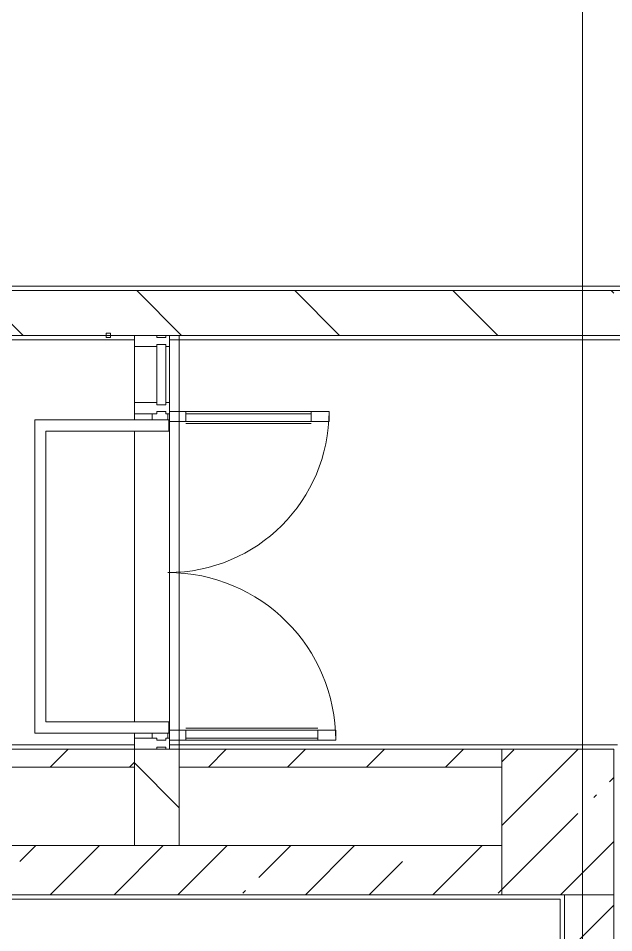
# Model space of a CAD drawing. Header units: millimetres. Extents: x 81610 to 276841, y -8553 to 29000.
# Drawn here: x 231869 to 234531, y 10730 to 14818 of the extents above; entities that cross this region are included whole.
import ezdxf

# ---------------------------------------------------------------- set-up
doc = ezdxf.new("R2010")
doc.units = ezdxf.units.MM
for name, color, linetype, lineweight, true_color in [('A-DETL-GENF-3', 7, 'Continuous', 5, 0xaaaaaa), ('A-DOOR-4', 7, 'Continuous', 5, 0xaaaaaa), ('A-FLOR-2', 7, 'Continuous', 5, 0xaaaaaa)]:
    doc.layers.add(name, color=color, linetype=linetype, lineweight=lineweight, true_color=true_color)
for name, color, linetype, lineweight in [('A-GLAZ-CURT-2', 7, 'Continuous', 5), ('A-GLAZ-CWMG-2', 7, 'Continuous', 5), ('A-WALL', 7, 'Continuous', 9), ('A-WALL-5', 7, 'Continuous', 5), ('I-WALL-4', 7, 'Continuous', 5), ('S-COLS-3', 7, 'Continuous', 5), ('Оси', 7, 'Continuous', 9)]:
    doc.layers.add(name, color=color, linetype=linetype, lineweight=lineweight)
pattern_1 = [(45, (149830.96, 0), (-285.1231, 285.1231), []), (45, (150116.1, 0), (-285.1231, 285.1231), [504.031, -100.806, 16.764, -84.042])]
pattern_2 = [(135, (149830.96, 0), (-353.5534, -353.5534), [])]

# ---------------------------------------------------------------- blocks, each defined once
blk = doc.blocks.new('Системная панель - Стекло - 40мм-22736316-1_11_3_птичка')
at = {"layer": 'A-GLAZ-CURT-2'}
for p, q in [((135, 0), (-135, 0)), ((-135, 0), (-135, -40)), ((135, -40), (135, 0)), ((-135, -40), (135, -40))]:
    blk.add_line(p, q, dxfattribs=at)
blk = doc.blocks.new('Прямоугольный импост - Импост структурный с накладкой - 160мм Темный-32274872-1_11_3_птичка')
at = {"layer": 'A-GLAZ-CWMG-2'}
for p, q in [((82557, 13100), (82557, 13350)), ((82714, 13100), (82714, 13350))]:
    blk.add_line(p, q, dxfattribs=at)
blk = doc.blocks.new('Прямоугольный импост - Импост структурный с накладкой - 160мм Темный-30755840-1_11_3_птичка')
at = {"layer": 'A-GLAZ-CWMG-2'}
for p, q in [((-50, 40), (-50, 140)), ((-50, 140), (0, 140)), ((0, 140), (0, 40)), ((-40, 40), (-50, 40)), ((-50, -17), (-50, 0)), ((-50, 0), (-40, 0)), ((-40, 0), (-40, 40)), ((-10, 40), (-10, 0)), ((0, 40), (-10, 40)), ((-10, 0), (0, 0)), ((0, 0), (0, -17)), ((0, -17), (-50, -17))]:
    blk.add_line(p, q, dxfattribs=at)
blk = doc.blocks.new('Дверь_Витражная_остекление_ - ДВН_CОШ в витраже В-7-32274869-1_11_3_птичка')
at = {"layer": 'A-DETL-GENF-3'}
for p, q in [((735, 760), (690, 760)), ((690, 760), (690, 14.3)), ((735, 760), (690, 760)), ((690, 760), (690, 14.3)), ((735, 760), (735, 17)), ((735, 17), (735, 760)), ((-735, 730), (-690, 730)), ((-735, 730), (-735, 17)), ((-690, 730), (-735, 730)), ((-735, 730), (-735, 17)), ((-690, 730), (-690, 14.3)), ((-690, 14.3), (-690, 730)), ((681, 680), (681, 90)), ((735, 680), (690, 680)), ((725, 680), (725, 90)), ((-735, 650), (-690, 650)), ((-725, 650), (-725, 90)), ((-681, 650), (-681, 90)), ((-735, 90), (-690, 90)), ((735, 90), (690, 90)), ((-697, 10), (-725, 10)), ((-725, 10), (-697, 10)), ((-697, 10), (-725, 10)), ((702.2, 10), (725, 10)), ((702.2, 10), (725, 10)), ((702.2, 10), (725, 10)), ((-725, -60), (-697.4, -60)), ((725, -60), (702.6, -60))]:
    blk.add_line(p, q, dxfattribs=at)
at = {"layer": 'A-DOOR-4'}
for p, q in [((735, 760), (735, 17)), ((-735, 730), (-735, 17))]:
    blk.add_line(p, q, dxfattribs=at)
for centre, radius, start, end in [((735, 10), 750, 90, 180), ((-735, 10), 720, 360, 90)]:
    blk.add_arc(centre, radius, start, end, dxfattribs=at)
blk = doc.blocks.new('Прямоугольный импост - Импост структурный с накладкой - 160мм Темный-30755836-1_11_3_птичка')
at = {"layer": 'A-GLAZ-CWMG-2'}
for p, q in [((-25, 40), (-25, 140)), ((-25, 140), (25, 140)), ((25, 140), (25, 40)), ((-15, 40), (-25, 40)), ((-25, -17), (-25, 0)), ((-25, 0), (-15, 0)), ((-15, 0), (-15, 40)), ((15, 40), (15, 0)), ((25, 40), (15, 40)), ((15, 0), (25, 0)), ((25, 0), (25, -17)), ((25, -17), (-25, -17))]:
    blk.add_line(p, q, dxfattribs=at)
blk = doc.blocks.new('Прямоугольный импост - Импост структурный с накладкой - 160мм Темный-30755843-1_11_3_птичка')
at = {"layer": 'A-GLAZ-CWMG-2'}
for p, q in [((0, 140), (-50, 140)), ((-50, 140), (-50, 40)), ((0, 40), (0, 140)), ((-50, 40), (-40, 40)), ((-40, 0), (-50, 0)), ((-50, 0), (-50, -17)), ((-40, 40), (-40, 0)), ((-10, 0), (-10, 40)), ((-10, 40), (0, 40)), ((0, 0), (-10, 0)), ((0, -17), (0, 0)), ((-50, -17), (0, -17))]:
    blk.add_line(p, q, dxfattribs=at)

msp = doc.modelspace()

# ---------------------------------------------------------------- hatches: boundary and pattern name
at = {"layer": 'I-WALL-4'}
h = msp.add_hatch(dxfattribs=at)
h.set_pattern_fill('FP_75', color=256, style=0, pattern_type=2)
h.set_pattern_definition(pattern_2)
h.paths.add_polyline_path([(225927, 13400), (234531, 13400), (234531, 13600), (218481, 13600), (218481, 13400), (224994.7, 13400)])
h = msp.add_hatch(dxfattribs=at)
h.set_pattern_fill('FP_87', color=256, style=0, pattern_type=2)
h.set_pattern_definition([(45, (149830.96, 0), (-176.7767, 176.7767), [])])
h.paths.add_polyline_path([(232588, 11470), (234031, 11470), (234031, 11550), (232588, 11550)])
h.paths.add_polyline_path([(230681, 11470), (232388, 11470), (232388, 11550), (230681, 11550)])
h = msp.add_hatch(dxfattribs=at)
h.set_pattern_fill('FP_75', color=256, style=0, pattern_type=2)
h.set_pattern_definition(pattern_2)
h.paths.add_polyline_path([(232588, 11120), (232588, 11550), (232388, 11550), (232388, 11120), (232545, 11120)])
h = msp.add_hatch(dxfattribs=at)
h.set_pattern_fill('FP_45', color=256, style=0, pattern_type=2)
h.set_pattern_definition(pattern_1)
h.paths.add_polyline_path([(230715.1, 10900), (234031, 10900), (234031, 11120), (230681, 11120), (230681, 10900)])
h = msp.add_hatch(dxfattribs=at)
h.set_pattern_fill('FP_45', color=256, style=0, pattern_type=2)
h.set_pattern_definition(pattern_1)
h.paths.add_polyline_path([(234531, 4050), (234531, 10900), (234311, 10900), (234311, 4050)])
at = {"layer": 'S-COLS-3'}
h = msp.add_hatch(dxfattribs=at)
h.set_pattern_fill('FP_45', color=256, style=0, pattern_type=2)
h.set_pattern_definition(pattern_1)
h.paths.add_polyline_path([(234031, 10900), (234531, 10900), (234531, 11550), (234031, 11550), (234031, 10994)])

# ---------------------------------------------------------------- linework, layer by layer
at = {"layer": 'A-FLOR-2'}
for p, q in [((220661, 13620), (234971, 13620)), ((232388, 13380), (227130.8, 13380)), ((234982, 13380), (232545, 13380)), ((232545, 11600), (232545, 13050)), ((231942.3, 13022.4), (231942.3, 11622.4)), ((232542.3, 13022.4), (231942.3, 13022.4)), ((232542.3, 12972.4), (232542.3, 13022.4)), ((231992.3, 11672.4), (231992.3, 12972.4)), ((231992.3, 12972.4), (232542.3, 12972.4)), ((232542.3, 11672.4), (231992.3, 11672.4)), ((232542.3, 11622.4), (232542.3, 11672.4)), ((231942.3, 11622.4), (232542.3, 11622.4)), ((230161, 11570), (232388, 11570)), ((232545, 11570), (234548, 11570)), ((234291, 10880), (230601, 10880)), ((234291, 4070), (234291, 10880))]:
    msp.add_line(p, q, dxfattribs=at)
at = {"layer": 'A-WALL'}
for p, q in [((232388, 11470), (232388, 11550)), ((232588, 11550), (232588, 11470)), ((232388, 11120), (232588, 11120))]:
    msp.add_line(p, q, dxfattribs=at)
at = {"layer": 'A-WALL-5'}
for p, q in [((232281, 13410), (232261, 13410)), ((232261, 13410), (232261, 13390)), ((232281, 13390), (232281, 13410)), ((232261, 13390), (232281, 13390))]:
    msp.add_line(p, q, dxfattribs=at)
at = {"layer": 'I-WALL-4'}
for p, q in [((234941, 13600), (220641, 13600)), ((227110.8, 13400), (234941, 13400)), ((232588, 13400), (232588, 11550)), ((232388, 13022.4), (232388, 13050)), ((232388, 11672.4), (232388, 12972.4)), ((232388, 11600), (232388, 11622.4)), ((232388, 11550), (230681, 11550)), ((232588, 11550), (232388, 11550)), ((234031, 11550), (232588, 11550)), ((234031, 11470), (234031, 11550)), ((230681, 11470), (232388, 11470)), ((232388, 11470), (232388, 11120)), ((232588, 11120), (232588, 11470)), ((232588, 11470), (234031, 11470)), ((232388, 11120), (230681, 11120)), ((234031, 11120), (232588, 11120)), ((234031, 10900), (234031, 11120)), ((230681, 10900), (234031, 10900)), ((234311, 10900), (234311, 4050)), ((234531, 10900), (234311, 10900)), ((234531, 4050), (234531, 10900))]:
    msp.add_line(p, q, dxfattribs=at)
at = {"layer": 'S-COLS-3'}
for p, q in [((234531, 11550), (234031, 11550)), ((234031, 11550), (234031, 10900)), ((234531, 10900), (234531, 11550)), ((234031, 10900), (234531, 10900))]:
    msp.add_line(p, q, dxfattribs=at)
at = {"layer": 'Оси'}
msp.add_line((234391, 10029.8), (234391, 21915.1), dxfattribs=at)

# ---------------------------------------------------------------- block references
at = {"layer": 'A-DOOR-4', "rotation": 269.9999999999999}
msp.add_blockref('Дверь_Витражная_остекление_ - ДВН_CОШ в витраже В-7-32274869-1_11_3_птичка', (232528, 12325), dxfattribs=at)
at = {"layer": 'A-GLAZ-CURT-2', "rotation": 269.9999999999999}
msp.add_blockref('Системная панель - Стекло - 40мм-22736316-1_11_3_птичка', (232528, 13225), dxfattribs=at)
at = {"layer": 'A-GLAZ-CWMG-2', "rotation": 89.99999999999993}
msp.add_blockref('Прямоугольный импост - Импост структурный с накладкой - 160мм Темный-30755843-1_11_3_птичка', (232528, 13400), dxfattribs=at)
at = {"layer": 'A-GLAZ-CWMG-2'}
msp.add_blockref('Прямоугольный импост - Импост структурный с накладкой - 160мм Темный-32274872-1_11_3_птичка', (149831, 0), dxfattribs=at)
at = {"layer": 'A-GLAZ-CWMG-2', "extrusion": (0, 0, -1), "rotation": 270.0000000000001}
for name, p in [('Прямоугольный импост - Импост структурный с накладкой - 160мм Темный-30755836-1_11_3_птичка', (-232528, 13075)), ('Прямоугольный импост - Импост структурный с накладкой - 160мм Темный-30755840-1_11_3_птичка', (-232528, 11550))]:
    msp.add_blockref(name, p, dxfattribs=at)

doc.saveas('drawing.dxf')
